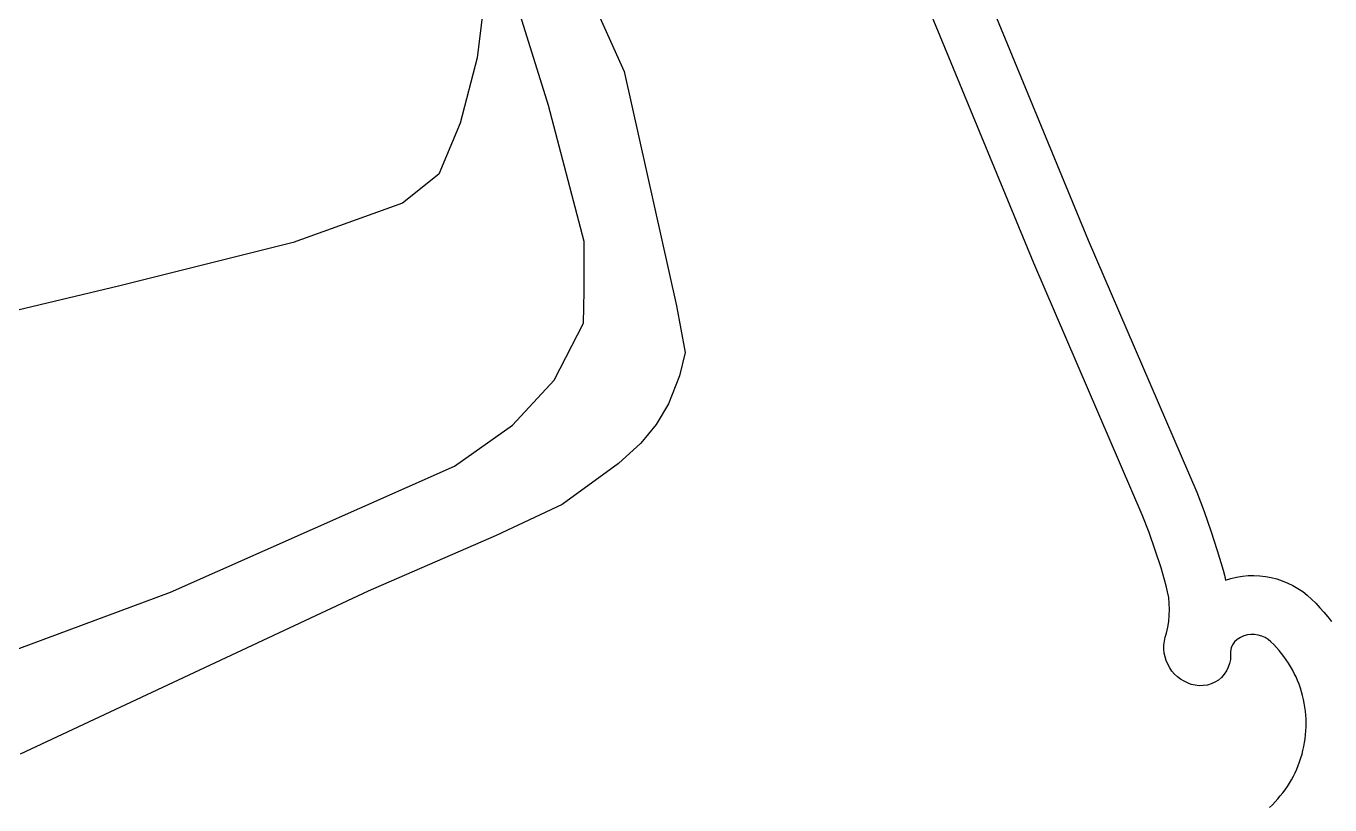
# Model space of a CAD drawing. Header units: millimetres. Extents: x 617751 to 636088, y 68402 to 77988.
# Drawn here: x 629102.7 to 629289.8, y 74322.6 to 74434.5 of the extents above; entities that cross this region are included whole.
import ezdxf

# ---------------------------------------------------------------- set-up
doc = ezdxf.new("R2010")
doc.units = ezdxf.units.MM
doc.header["$LTSCALE"] = 3
doc.header["$MEASUREMENT"] = 0
doc.layers.add('ALINHAMENTO PREDIAL', color=120, linetype='Continuous')

msp = doc.modelspace()

# ---------------------------------------------------------------- linework, layer by layer
at = {"layer": 'ALINHAMENTO PREDIAL'}
for points in [[(629223.95, 74479.34), (629255.11, 74403.7), (629270.71, 74367.51), (629271.77, 74364.75), (629272.75, 74361.97), (629273.66, 74359.15), (629274.49, 74356.32), (629274.67, 74355.62), (629274.83, 74354.91), (629275.62, 74355.15), (629276.43, 74355.34), (629277.26, 74355.47), (629278.08, 74355.54), (629278.92, 74355.55), (629279.75, 74355.51), (629280.57, 74355.42), (629281.39, 74355.27), (629282.2, 74355.06), (629282.99, 74354.8), (629283.76, 74354.48), (629284.51, 74354.12), (629285.23, 74353.7), (629285.92, 74353.24), (629286.58, 74352.73), (629287.2, 74352.17), (629287.81, 74351.57), (629288.4, 74350.94), (629288.97, 74350.29), (629289.52, 74349.63), (629290.04, 74348.94)], [(629223.95, 74479.34), (629255.11, 74403.7), (629270.71, 74367.51), (629271.77, 74364.75), (629272.75, 74361.97), (629273.66, 74359.15), (629274.49, 74356.32), (629274.67, 74355.62), (629274.83, 74354.91), (629275.62, 74355.15), (629276.43, 74355.34), (629277.26, 74355.47), (629278.08, 74355.54), (629278.92, 74355.55), (629279.75, 74355.51), (629280.57, 74355.42), (629281.39, 74355.27), (629282.2, 74355.06), (629282.99, 74354.8), (629283.76, 74354.48), (629284.51, 74354.12), (629285.23, 74353.7), (629285.92, 74353.24), (629286.58, 74352.73), (629287.2, 74352.17), (629287.81, 74351.57), (629288.4, 74350.94), (629288.97, 74350.29), (629289.52, 74349.63), (629290.04, 74348.94)], [(629281.15, 74322.25), (629281.56, 74322.64), (629281.95, 74323.05), (629282.34, 74323.47), (629282.7, 74323.9), (629283.06, 74324.35), (629283.39, 74324.8), (629283.72, 74325.27), (629284.02, 74325.75), (629284.31, 74326.24), (629284.58, 74326.74), (629284.83, 74327.24), (629285.07, 74327.76), (629285.28, 74328.29), (629285.48, 74328.82), (629285.66, 74329.36), (629285.82, 74329.9), (629285.96, 74330.45), (629286.09, 74331), (629286.19, 74331.56), (629286.27, 74332.12), (629286.34, 74332.69), (629286.38, 74333.25), (629286.41, 74333.82), (629286.41, 74334.39), (629286.4, 74334.95), (629286.36, 74335.52), (629286.31, 74336.09), (629286.24, 74336.65), (629286.14, 74337.21), (629286.03, 74337.76), (629285.9, 74338.32), (629285.75, 74338.86), (629285.58, 74339.4), (629285.39, 74339.94), (629285.18, 74340.47), (629284.96, 74340.99), (629284.71, 74341.5), (629284.45, 74342.01), (629284.17, 74342.5), (629283.88, 74342.98), (629283.56, 74343.46), (629283.23, 74343.92), (629282.89, 74344.37), (629282.53, 74344.81), (629282.15, 74345.24), (629281.76, 74345.65), (629281.36, 74346.05), (629280.96, 74346.38), (629280.51, 74346.65), (629280.04, 74346.87), (629279.53, 74347.01), (629279.02, 74347.08), (629278.49, 74347.09), (629277.98, 74347.02), (629277.47, 74346.88), (629276.99, 74346.67), (629276.52, 74346.37), (629276.15, 74346.03), (629275.86, 74345.62), (629275.66, 74345.16), (629275.55, 74344.67), (629275.55, 74344.1), (629275.53, 74343.51), (629275.42, 74342.94), (629275.24, 74342.38), (629274.98, 74341.85), (629274.65, 74341.37), (629274.26, 74340.93), (629273.82, 74340.55), (629273.32, 74340.24), (629272.79, 74339.99), (629272.23, 74339.83), (629271.65, 74339.74), (629271.06, 74339.73), (629270.48, 74339.8), (629269.93, 74339.93), (629269.39, 74340.13), (629268.88, 74340.37), (629268.39, 74340.67), (629267.94, 74341.02), (629267.53, 74341.41), (629267.15, 74341.84), (629266.83, 74342.31), (629266.55, 74342.81), (629266.33, 74343.33), (629266.16, 74343.87), (629266.05, 74344.43), (629265.99, 74345), (629266, 74345.57), (629266.06, 74346.14), (629266.18, 74346.69), (629266.35, 74347.29), (629266.55, 74348.12), (629266.69, 74348.96), (629266.77, 74349.82), (629266.8, 74350.67), (629266.77, 74351.53), (629266.68, 74352.38), (629266.53, 74353.22), (629266.33, 74354.06), (629265.58, 74356.64), (629264.75, 74359.21), (629263.86, 74361.75), (629262.89, 74364.27), (629247.31, 74400.41), (629216.12, 74476.12)], [(629281.15, 74322.25), (629281.56, 74322.64), (629281.95, 74323.05), (629282.34, 74323.47), (629282.7, 74323.9), (629283.06, 74324.35), (629283.39, 74324.8), (629283.72, 74325.27), (629284.02, 74325.75), (629284.31, 74326.24), (629284.58, 74326.74), (629284.83, 74327.24), (629285.07, 74327.76), (629285.28, 74328.29), (629285.48, 74328.82), (629285.66, 74329.36), (629285.82, 74329.9), (629285.96, 74330.45), (629286.09, 74331), (629286.19, 74331.56), (629286.27, 74332.12), (629286.34, 74332.69), (629286.38, 74333.25), (629286.41, 74333.82), (629286.41, 74334.39), (629286.4, 74334.95), (629286.36, 74335.52), (629286.31, 74336.09), (629286.24, 74336.65), (629286.14, 74337.21), (629286.03, 74337.76), (629285.9, 74338.32), (629285.75, 74338.86), (629285.58, 74339.4), (629285.39, 74339.94), (629285.18, 74340.47), (629284.96, 74340.99), (629284.71, 74341.5), (629284.45, 74342.01), (629284.17, 74342.5), (629283.88, 74342.98), (629283.56, 74343.46), (629283.23, 74343.92), (629282.89, 74344.37), (629282.53, 74344.81), (629282.15, 74345.24), (629281.76, 74345.65), (629281.36, 74346.05), (629280.96, 74346.38), (629280.51, 74346.65), (629280.04, 74346.87), (629279.53, 74347.01), (629279.02, 74347.08), (629278.49, 74347.09), (629277.98, 74347.02), (629277.47, 74346.88), (629276.99, 74346.67), (629276.52, 74346.37), (629276.15, 74346.03), (629275.86, 74345.62), (629275.66, 74345.16), (629275.55, 74344.67), (629275.55, 74344.1), (629275.53, 74343.51), (629275.42, 74342.94), (629275.24, 74342.38), (629274.98, 74341.85), (629274.65, 74341.37), (629274.26, 74340.93), (629273.82, 74340.55), (629273.32, 74340.24), (629272.79, 74339.99), (629272.23, 74339.83), (629271.65, 74339.74), (629271.06, 74339.73), (629270.48, 74339.8), (629269.93, 74339.93), (629269.39, 74340.13), (629268.88, 74340.37), (629268.39, 74340.67), (629267.94, 74341.02), (629267.53, 74341.41), (629267.15, 74341.84), (629266.83, 74342.31), (629266.55, 74342.81), (629266.33, 74343.33), (629266.16, 74343.87), (629266.05, 74344.43), (629265.99, 74345), (629266, 74345.57), (629266.06, 74346.14), (629266.18, 74346.69), (629266.35, 74347.29), (629266.55, 74348.12), (629266.69, 74348.96), (629266.77, 74349.82), (629266.8, 74350.67), (629266.77, 74351.53), (629266.68, 74352.38), (629266.53, 74353.22), (629266.33, 74354.06), (629265.58, 74356.64), (629264.75, 74359.21), (629263.86, 74361.75), (629262.89, 74364.27), (629247.31, 74400.41), (629216.12, 74476.12)], [(629281.15, 74322.25), (629281.56, 74322.64), (629281.95, 74323.05), (629282.34, 74323.47), (629282.7, 74323.9), (629283.06, 74324.35), (629283.39, 74324.8), (629283.72, 74325.27), (629284.02, 74325.75), (629284.31, 74326.24), (629284.58, 74326.74), (629284.83, 74327.24), (629285.07, 74327.76), (629285.28, 74328.29), (629285.48, 74328.82), (629285.66, 74329.36), (629285.82, 74329.9), (629285.96, 74330.45), (629286.09, 74331), (629286.19, 74331.56), (629286.27, 74332.12), (629286.34, 74332.69), (629286.38, 74333.25), (629286.41, 74333.82), (629286.41, 74334.39), (629286.4, 74334.95), (629286.36, 74335.52), (629286.31, 74336.09), (629286.24, 74336.65), (629286.14, 74337.21), (629286.03, 74337.76), (629285.9, 74338.32), (629285.75, 74338.86), (629285.58, 74339.4), (629285.39, 74339.94), (629285.18, 74340.47), (629284.96, 74340.99), (629284.71, 74341.5), (629284.45, 74342.01), (629284.17, 74342.5), (629283.88, 74342.98), (629283.56, 74343.46), (629283.23, 74343.92), (629282.89, 74344.37), (629282.53, 74344.81), (629282.15, 74345.24), (629281.76, 74345.65), (629281.36, 74346.05), (629280.96, 74346.38), (629280.51, 74346.65), (629280.04, 74346.87), (629279.53, 74347.01), (629279.02, 74347.08), (629278.49, 74347.09), (629277.98, 74347.02), (629277.47, 74346.88), (629276.99, 74346.67), (629276.52, 74346.37), (629276.15, 74346.03), (629275.86, 74345.62), (629275.66, 74345.16), (629275.55, 74344.67), (629275.55, 74344.1), (629275.53, 74343.51), (629275.42, 74342.94), (629275.24, 74342.38), (629274.98, 74341.85), (629274.65, 74341.37), (629274.26, 74340.93), (629273.82, 74340.55), (629273.32, 74340.24), (629272.79, 74339.99), (629272.23, 74339.83), (629271.65, 74339.74), (629271.06, 74339.73), (629270.48, 74339.8), (629269.93, 74339.93), (629269.39, 74340.13), (629268.88, 74340.37), (629268.39, 74340.67), (629267.94, 74341.02), (629267.53, 74341.41), (629267.15, 74341.84), (629266.83, 74342.31), (629266.55, 74342.81), (629266.33, 74343.33), (629266.16, 74343.87), (629266.05, 74344.43), (629265.99, 74345), (629266, 74345.57), (629266.06, 74346.14), (629266.18, 74346.69), (629266.35, 74347.29), (629266.55, 74348.12), (629266.69, 74348.96), (629266.77, 74349.82), (629266.8, 74350.67), (629266.77, 74351.53), (629266.68, 74352.38), (629266.53, 74353.22), (629266.33, 74354.06), (629265.58, 74356.64), (629264.75, 74359.21), (629263.86, 74361.75), (629262.89, 74364.27), (629247.31, 74400.41), (629216.12, 74476.12)], [(629281.15, 74322.25), (629281.56, 74322.64), (629281.95, 74323.05), (629282.34, 74323.47), (629282.7, 74323.9), (629283.06, 74324.35), (629283.39, 74324.8), (629283.72, 74325.27), (629284.02, 74325.75), (629284.31, 74326.24), (629284.58, 74326.74), (629284.83, 74327.24), (629285.07, 74327.76), (629285.28, 74328.29), (629285.48, 74328.82), (629285.66, 74329.36), (629285.82, 74329.9), (629285.96, 74330.45), (629286.09, 74331), (629286.19, 74331.56), (629286.27, 74332.12), (629286.34, 74332.69), (629286.38, 74333.25), (629286.41, 74333.82), (629286.41, 74334.39), (629286.4, 74334.95), (629286.36, 74335.52), (629286.31, 74336.09), (629286.24, 74336.65), (629286.14, 74337.21), (629286.03, 74337.76), (629285.9, 74338.32), (629285.75, 74338.86), (629285.58, 74339.4), (629285.39, 74339.94), (629285.18, 74340.47), (629284.96, 74340.99), (629284.71, 74341.5), (629284.45, 74342.01), (629284.17, 74342.5), (629283.88, 74342.98), (629283.56, 74343.46), (629283.23, 74343.92), (629282.89, 74344.37), (629282.53, 74344.81), (629282.15, 74345.24), (629281.76, 74345.65), (629281.36, 74346.05), (629280.96, 74346.38), (629280.51, 74346.65), (629280.04, 74346.87), (629279.53, 74347.01), (629279.02, 74347.08), (629278.49, 74347.09), (629277.98, 74347.02), (629277.47, 74346.88), (629276.99, 74346.67), (629276.52, 74346.37), (629276.15, 74346.03), (629275.86, 74345.62), (629275.66, 74345.16), (629275.55, 74344.67), (629275.55, 74344.1), (629275.53, 74343.51), (629275.42, 74342.94), (629275.24, 74342.38), (629274.98, 74341.85), (629274.65, 74341.37), (629274.26, 74340.93), (629273.82, 74340.55), (629273.32, 74340.24), (629272.79, 74339.99), (629272.23, 74339.83), (629271.65, 74339.74), (629271.06, 74339.73), (629270.48, 74339.8), (629269.93, 74339.93), (629269.39, 74340.13), (629268.88, 74340.37), (629268.39, 74340.67), (629267.94, 74341.02), (629267.53, 74341.41), (629267.15, 74341.84), (629266.83, 74342.31), (629266.55, 74342.81), (629266.33, 74343.33), (629266.16, 74343.87), (629266.05, 74344.43), (629265.99, 74345), (629266, 74345.57), (629266.06, 74346.14), (629266.18, 74346.69), (629266.35, 74347.29), (629266.55, 74348.12), (629266.69, 74348.96), (629266.77, 74349.82), (629266.8, 74350.67), (629266.77, 74351.53), (629266.68, 74352.38), (629266.53, 74353.22), (629266.33, 74354.06), (629265.58, 74356.64), (629264.75, 74359.21), (629263.86, 74361.75), (629262.89, 74364.27), (629247.31, 74400.41), (629216.12, 74476.12)], [(629281.15, 74322.25), (629281.56, 74322.64), (629281.95, 74323.05), (629282.34, 74323.47), (629282.7, 74323.9), (629283.06, 74324.35), (629283.39, 74324.8), (629283.72, 74325.27), (629284.02, 74325.75), (629284.31, 74326.24), (629284.58, 74326.74), (629284.83, 74327.24), (629285.07, 74327.76), (629285.28, 74328.29), (629285.48, 74328.82), (629285.66, 74329.36), (629285.82, 74329.9), (629285.96, 74330.45), (629286.09, 74331), (629286.19, 74331.56), (629286.27, 74332.12), (629286.34, 74332.69), (629286.38, 74333.25), (629286.41, 74333.82), (629286.41, 74334.39), (629286.4, 74334.95), (629286.36, 74335.52), (629286.31, 74336.09), (629286.24, 74336.65), (629286.14, 74337.21), (629286.03, 74337.76), (629285.9, 74338.32), (629285.75, 74338.86), (629285.58, 74339.4), (629285.39, 74339.94), (629285.18, 74340.47), (629284.96, 74340.99), (629284.71, 74341.5), (629284.45, 74342.01), (629284.17, 74342.5), (629283.88, 74342.98), (629283.56, 74343.46), (629283.23, 74343.92), (629282.89, 74344.37), (629282.53, 74344.81), (629282.15, 74345.24), (629281.76, 74345.65), (629281.36, 74346.05), (629280.96, 74346.38), (629280.51, 74346.65), (629280.04, 74346.87), (629279.53, 74347.01), (629279.02, 74347.08), (629278.49, 74347.09), (629277.98, 74347.02), (629277.47, 74346.88), (629276.99, 74346.67), (629276.52, 74346.37), (629276.15, 74346.03), (629275.86, 74345.62), (629275.66, 74345.16), (629275.55, 74344.67), (629275.55, 74344.1), (629275.53, 74343.51), (629275.42, 74342.94), (629275.24, 74342.38), (629274.98, 74341.85), (629274.65, 74341.37), (629274.26, 74340.93), (629273.82, 74340.55), (629273.32, 74340.24), (629272.79, 74339.99), (629272.23, 74339.83), (629271.65, 74339.74), (629271.06, 74339.73), (629270.48, 74339.8), (629269.93, 74339.93), (629269.39, 74340.13), (629268.88, 74340.37), (629268.39, 74340.67), (629267.94, 74341.02), (629267.53, 74341.41), (629267.15, 74341.84), (629266.83, 74342.31), (629266.55, 74342.81), (629266.33, 74343.33), (629266.16, 74343.87), (629266.05, 74344.43), (629265.99, 74345), (629266, 74345.57), (629266.06, 74346.14), (629266.18, 74346.69), (629266.35, 74347.29), (629266.55, 74348.12), (629266.69, 74348.96), (629266.77, 74349.82), (629266.8, 74350.67), (629266.77, 74351.53), (629266.68, 74352.38), (629266.53, 74353.22), (629266.33, 74354.06), (629265.58, 74356.64), (629264.75, 74359.21), (629263.86, 74361.75), (629262.89, 74364.27), (629247.31, 74400.41), (629216.12, 74476.12)], [(629281.15, 74322.25), (629281.56, 74322.64), (629281.95, 74323.05), (629282.34, 74323.47), (629282.7, 74323.9), (629283.06, 74324.35), (629283.39, 74324.8), (629283.72, 74325.27), (629284.02, 74325.75), (629284.31, 74326.24), (629284.58, 74326.74), (629284.83, 74327.24), (629285.07, 74327.76), (629285.28, 74328.29), (629285.48, 74328.82), (629285.66, 74329.36), (629285.82, 74329.9), (629285.96, 74330.45), (629286.09, 74331), (629286.19, 74331.56), (629286.27, 74332.12), (629286.34, 74332.69), (629286.38, 74333.25), (629286.41, 74333.82), (629286.41, 74334.39), (629286.4, 74334.95), (629286.36, 74335.52), (629286.31, 74336.09), (629286.24, 74336.65), (629286.14, 74337.21), (629286.03, 74337.76), (629285.9, 74338.32), (629285.75, 74338.86), (629285.58, 74339.4), (629285.39, 74339.94), (629285.18, 74340.47), (629284.96, 74340.99), (629284.71, 74341.5), (629284.45, 74342.01), (629284.17, 74342.5), (629283.88, 74342.98), (629283.56, 74343.46), (629283.23, 74343.92), (629282.89, 74344.37), (629282.53, 74344.81), (629282.15, 74345.24), (629281.76, 74345.65), (629281.36, 74346.05), (629280.96, 74346.38), (629280.51, 74346.65), (629280.04, 74346.87), (629279.53, 74347.01), (629279.02, 74347.08), (629278.49, 74347.09), (629277.98, 74347.02), (629277.47, 74346.88), (629276.99, 74346.67), (629276.52, 74346.37), (629276.15, 74346.03), (629275.86, 74345.62), (629275.66, 74345.16), (629275.55, 74344.67), (629275.55, 74344.1), (629275.53, 74343.51), (629275.42, 74342.94), (629275.24, 74342.38), (629274.98, 74341.85), (629274.65, 74341.37), (629274.26, 74340.93), (629273.82, 74340.55), (629273.32, 74340.24), (629272.79, 74339.99), (629272.23, 74339.83), (629271.65, 74339.74), (629271.06, 74339.73), (629270.48, 74339.8), (629269.93, 74339.93), (629269.39, 74340.13), (629268.88, 74340.37), (629268.39, 74340.67), (629267.94, 74341.02), (629267.53, 74341.41), (629267.15, 74341.84), (629266.83, 74342.31), (629266.55, 74342.81), (629266.33, 74343.33), (629266.16, 74343.87), (629266.05, 74344.43), (629265.99, 74345), (629266, 74345.57), (629266.06, 74346.14), (629266.18, 74346.69), (629266.35, 74347.29), (629266.55, 74348.12), (629266.69, 74348.96), (629266.77, 74349.82), (629266.8, 74350.67), (629266.77, 74351.53), (629266.68, 74352.38), (629266.53, 74353.22), (629266.33, 74354.06), (629265.58, 74356.64), (629264.75, 74359.21), (629263.86, 74361.75), (629262.89, 74364.27), (629247.31, 74400.41), (629216.12, 74476.12)], [(629281.15, 74322.25), (629281.56, 74322.64), (629281.95, 74323.05), (629282.34, 74323.47), (629282.7, 74323.9), (629283.06, 74324.35), (629283.39, 74324.8), (629283.72, 74325.27), (629284.02, 74325.75), (629284.31, 74326.24), (629284.58, 74326.74), (629284.83, 74327.24), (629285.07, 74327.76), (629285.28, 74328.29), (629285.48, 74328.82), (629285.66, 74329.36), (629285.82, 74329.9), (629285.96, 74330.45), (629286.09, 74331), (629286.19, 74331.56), (629286.27, 74332.12), (629286.34, 74332.69), (629286.38, 74333.25), (629286.41, 74333.82), (629286.41, 74334.39), (629286.4, 74334.95), (629286.36, 74335.52), (629286.31, 74336.09), (629286.24, 74336.65), (629286.14, 74337.21), (629286.03, 74337.76), (629285.9, 74338.32), (629285.75, 74338.86), (629285.58, 74339.4), (629285.39, 74339.94), (629285.18, 74340.47), (629284.96, 74340.99), (629284.71, 74341.5), (629284.45, 74342.01), (629284.17, 74342.5), (629283.88, 74342.98), (629283.56, 74343.46), (629283.23, 74343.92), (629282.89, 74344.37), (629282.53, 74344.81), (629282.15, 74345.24), (629281.76, 74345.65), (629281.36, 74346.05), (629280.96, 74346.38), (629280.51, 74346.65), (629280.04, 74346.87), (629279.53, 74347.01), (629279.02, 74347.08), (629278.49, 74347.09), (629277.98, 74347.02), (629277.47, 74346.88), (629276.99, 74346.67), (629276.52, 74346.37), (629276.15, 74346.03), (629275.86, 74345.62), (629275.66, 74345.16), (629275.55, 74344.67), (629275.55, 74344.1), (629275.53, 74343.51), (629275.42, 74342.94), (629275.24, 74342.38), (629274.98, 74341.85), (629274.65, 74341.37), (629274.26, 74340.93), (629273.82, 74340.55), (629273.32, 74340.24), (629272.79, 74339.99), (629272.23, 74339.83), (629271.65, 74339.74), (629271.06, 74339.73), (629270.48, 74339.8), (629269.93, 74339.93), (629269.39, 74340.13), (629268.88, 74340.37), (629268.39, 74340.67), (629267.94, 74341.02), (629267.53, 74341.41), (629267.15, 74341.84), (629266.83, 74342.31), (629266.55, 74342.81), (629266.33, 74343.33), (629266.16, 74343.87), (629266.05, 74344.43), (629265.99, 74345), (629266, 74345.57), (629266.06, 74346.14), (629266.18, 74346.69), (629266.35, 74347.29), (629266.55, 74348.12), (629266.69, 74348.96), (629266.77, 74349.82), (629266.8, 74350.67), (629266.77, 74351.53), (629266.68, 74352.38), (629266.53, 74353.22), (629266.33, 74354.06), (629265.58, 74356.64), (629264.75, 74359.21), (629263.86, 74361.75), (629262.89, 74364.27), (629247.31, 74400.41), (629216.12, 74476.12)], [(629281.15, 74322.25), (629281.56, 74322.64), (629281.95, 74323.05), (629282.34, 74323.47), (629282.7, 74323.9), (629283.06, 74324.35), (629283.39, 74324.8), (629283.72, 74325.27), (629284.02, 74325.75), (629284.31, 74326.24), (629284.58, 74326.74), (629284.83, 74327.24), (629285.07, 74327.76), (629285.28, 74328.29), (629285.48, 74328.82), (629285.66, 74329.36), (629285.82, 74329.9), (629285.96, 74330.45), (629286.09, 74331), (629286.19, 74331.56), (629286.27, 74332.12), (629286.34, 74332.69), (629286.38, 74333.25), (629286.41, 74333.82), (629286.41, 74334.39), (629286.4, 74334.95), (629286.36, 74335.52), (629286.31, 74336.09), (629286.24, 74336.65), (629286.14, 74337.21), (629286.03, 74337.76), (629285.9, 74338.32), (629285.75, 74338.86), (629285.58, 74339.4), (629285.39, 74339.94), (629285.18, 74340.47), (629284.96, 74340.99), (629284.71, 74341.5), (629284.45, 74342.01), (629284.17, 74342.5), (629283.88, 74342.98), (629283.56, 74343.46), (629283.23, 74343.92), (629282.89, 74344.37), (629282.53, 74344.81), (629282.15, 74345.24), (629281.76, 74345.65), (629281.36, 74346.05), (629280.96, 74346.38), (629280.51, 74346.65), (629280.04, 74346.87), (629279.53, 74347.01), (629279.02, 74347.08), (629278.49, 74347.09), (629277.98, 74347.02), (629277.47, 74346.88), (629276.99, 74346.67), (629276.52, 74346.37), (629276.15, 74346.03), (629275.86, 74345.62), (629275.66, 74345.16), (629275.55, 74344.67), (629275.55, 74344.1), (629275.53, 74343.51), (629275.42, 74342.94), (629275.24, 74342.38), (629274.98, 74341.85), (629274.65, 74341.37), (629274.26, 74340.93), (629273.82, 74340.55), (629273.32, 74340.24), (629272.79, 74339.99), (629272.23, 74339.83), (629271.65, 74339.74), (629271.06, 74339.73), (629270.48, 74339.8), (629269.93, 74339.93), (629269.39, 74340.13), (629268.88, 74340.37), (629268.39, 74340.67), (629267.94, 74341.02), (629267.53, 74341.41), (629267.15, 74341.84), (629266.83, 74342.31), (629266.55, 74342.81), (629266.33, 74343.33), (629266.16, 74343.87), (629266.05, 74344.43), (629265.99, 74345), (629266, 74345.57), (629266.06, 74346.14), (629266.18, 74346.69), (629266.35, 74347.29), (629266.55, 74348.12), (629266.69, 74348.96), (629266.77, 74349.82), (629266.8, 74350.67), (629266.77, 74351.53), (629266.68, 74352.38), (629266.53, 74353.22), (629266.33, 74354.06), (629265.58, 74356.64), (629264.75, 74359.21), (629263.86, 74361.75), (629262.89, 74364.27), (629247.31, 74400.41), (629216.12, 74476.12)], [(629172.45, 74463.71), (629188.5, 74427.94), (629196.04, 74394.29), (629197.26, 74387.59), (629196.48, 74384.22), (629194.86, 74380.22), (629193.09, 74377.25), (629190.92, 74374.56), (629187.71, 74371.66), (629179.62, 74365.75), (629170.15, 74361.3), (629151.77, 74353.32), (629101.79, 74329.88)], [(629172.45, 74463.71), (629188.5, 74427.94), (629196.04, 74394.29), (629197.26, 74387.59), (629196.48, 74384.22), (629194.86, 74380.22), (629193.09, 74377.25), (629190.92, 74374.56), (629187.71, 74371.66), (629179.62, 74365.75), (629170.15, 74361.3), (629151.77, 74353.32), (629101.79, 74329.88)], [(629172.45, 74463.71), (629188.5, 74427.94), (629196.04, 74394.29), (629197.26, 74387.59), (629196.48, 74384.22), (629194.86, 74380.22), (629193.09, 74377.25), (629190.92, 74374.56), (629187.71, 74371.66), (629179.62, 74365.75), (629170.15, 74361.3), (629151.77, 74353.32), (629101.79, 74329.88)], [(629172.45, 74463.71), (629188.5, 74427.94), (629196.04, 74394.29), (629197.26, 74387.59), (629196.48, 74384.22), (629194.86, 74380.22), (629193.09, 74377.25), (629190.92, 74374.56), (629187.71, 74371.66), (629179.62, 74365.75), (629170.15, 74361.3), (629151.77, 74353.32), (629101.79, 74329.88)], [(629172.45, 74463.71), (629188.5, 74427.94), (629196.04, 74394.29), (629197.26, 74387.59), (629196.48, 74384.22), (629194.86, 74380.22), (629193.09, 74377.25), (629190.92, 74374.56), (629187.71, 74371.66), (629179.62, 74365.75), (629170.15, 74361.3), (629151.77, 74353.32), (629101.79, 74329.88)], [(629172.45, 74463.71), (629188.5, 74427.94), (629196.04, 74394.29), (629197.26, 74387.59), (629196.48, 74384.22), (629194.86, 74380.22), (629193.09, 74377.25), (629190.92, 74374.56), (629187.71, 74371.66), (629179.62, 74365.75), (629170.15, 74361.3), (629151.77, 74353.32), (629101.79, 74329.88)], [(629172.45, 74463.71), (629188.5, 74427.94), (629196.04, 74394.29), (629197.26, 74387.59), (629196.48, 74384.22), (629194.86, 74380.22), (629193.09, 74377.25), (629190.92, 74374.56), (629187.71, 74371.66), (629179.62, 74365.75), (629170.15, 74361.3), (629151.77, 74353.32), (629101.79, 74329.88)], [(629172.45, 74463.71), (629188.5, 74427.94), (629196.04, 74394.29), (629197.26, 74387.59), (629196.48, 74384.22), (629194.86, 74380.22), (629193.09, 74377.25), (629190.92, 74374.56), (629187.71, 74371.66), (629179.62, 74365.75), (629170.15, 74361.3), (629151.77, 74353.32), (629101.79, 74329.88)], [(629168.29, 74436.96), (629167.43, 74429.91), (629164.99, 74420.51), (629161.89, 74413.18), (629156.7, 74409.04), (629140.98, 74403.36), (629115.94, 74397.13), (629078.76, 74388.24), (629044.29, 74378.7), (629014.76, 74370.97), (628993.77, 74365.53), (628986.91, 74364.25), (628978.71, 74364.18), (628970.82, 74365.53), (628960.16, 74370.39), (628951.78, 74375.13), (628944.01, 74382.58), (628934.13, 74394.43), (628923.21, 74408.62), (628918.39, 74415.78), (628915.49, 74429.53), (628916, 74460.05)], [(629168.29, 74436.96), (629167.43, 74429.91), (629164.99, 74420.51), (629161.89, 74413.18), (629156.7, 74409.04), (629140.98, 74403.36), (629115.94, 74397.13), (629078.76, 74388.24), (629044.29, 74378.7), (629014.76, 74370.97), (628993.77, 74365.53), (628986.91, 74364.25), (628978.71, 74364.18), (628970.82, 74365.53), (628960.16, 74370.39), (628951.78, 74375.13), (628944.01, 74382.58), (628934.13, 74394.43), (628923.21, 74408.62), (628918.39, 74415.78), (628915.49, 74429.53), (628916, 74460.05)], [(629168.29, 74436.96), (629167.43, 74429.91), (629164.99, 74420.51), (629161.89, 74413.18), (629156.7, 74409.04), (629140.98, 74403.36), (629115.94, 74397.13), (629078.76, 74388.24), (629044.29, 74378.7), (629014.76, 74370.97), (628993.77, 74365.53), (628986.91, 74364.25), (628978.71, 74364.18), (628970.82, 74365.53), (628960.16, 74370.39), (628951.78, 74375.13), (628944.01, 74382.58), (628934.13, 74394.43), (628923.21, 74408.62), (628918.39, 74415.78), (628915.49, 74429.53), (628916, 74460.05)], [(629168.29, 74436.96), (629167.43, 74429.91), (629164.99, 74420.51), (629161.89, 74413.18), (629156.7, 74409.04), (629140.98, 74403.36), (629115.94, 74397.13), (629078.76, 74388.24), (629044.29, 74378.7), (629014.76, 74370.97), (628993.77, 74365.53), (628986.91, 74364.25), (628978.71, 74364.18), (628970.82, 74365.53), (628960.16, 74370.39), (628951.78, 74375.13), (628944.01, 74382.58), (628934.13, 74394.43), (628923.21, 74408.62), (628918.39, 74415.78), (628915.49, 74429.53), (628916, 74460.05)], [(629168.29, 74436.96), (629167.43, 74429.91), (629164.99, 74420.51), (629161.89, 74413.18), (629156.7, 74409.04), (629140.98, 74403.36), (629115.94, 74397.13), (629078.76, 74388.24), (629044.29, 74378.7), (629014.76, 74370.97), (628993.77, 74365.53), (628986.91, 74364.25), (628978.71, 74364.18), (628970.82, 74365.53), (628960.16, 74370.39), (628951.78, 74375.13), (628944.01, 74382.58), (628934.13, 74394.43), (628923.21, 74408.62), (628918.39, 74415.78), (628915.49, 74429.53), (628916, 74460.05)], [(629168.29, 74436.96), (629167.43, 74429.91), (629164.99, 74420.51), (629161.89, 74413.18), (629156.7, 74409.04), (629140.98, 74403.36), (629115.94, 74397.13), (629078.76, 74388.24), (629044.29, 74378.7), (629014.76, 74370.97), (628993.77, 74365.53), (628986.91, 74364.25), (628978.71, 74364.18), (628970.82, 74365.53), (628960.16, 74370.39), (628951.78, 74375.13), (628944.01, 74382.58), (628934.13, 74394.43), (628923.21, 74408.62), (628918.39, 74415.78), (628915.49, 74429.53), (628916, 74460.05)], [(629168.29, 74436.96), (629167.43, 74429.91), (629164.99, 74420.51), (629161.89, 74413.18), (629156.7, 74409.04), (629140.98, 74403.36), (629115.94, 74397.13), (629078.76, 74388.24), (629044.29, 74378.7), (629014.76, 74370.97), (628993.77, 74365.53), (628986.91, 74364.25), (628978.71, 74364.18), (628970.82, 74365.53), (628960.16, 74370.39), (628951.78, 74375.13), (628944.01, 74382.58), (628934.13, 74394.43), (628923.21, 74408.62), (628918.39, 74415.78), (628915.49, 74429.53), (628916, 74460.05)], [(629168.29, 74436.96), (629167.43, 74429.91), (629164.99, 74420.51), (629161.89, 74413.18), (629156.7, 74409.04), (629140.98, 74403.36), (629115.94, 74397.13), (629078.76, 74388.24), (629044.29, 74378.7), (629014.76, 74370.97), (628993.77, 74365.53), (628986.91, 74364.25), (628978.71, 74364.18), (628970.82, 74365.53), (628960.16, 74370.39), (628951.78, 74375.13), (628944.01, 74382.58), (628934.13, 74394.43), (628923.21, 74408.62), (628918.39, 74415.78), (628915.49, 74429.53), (628916, 74460.05)], [(629058.09, 74328.91), (629123.39, 74353.16), (629164.18, 74371.26), (629172.47, 74377.14), (629178.46, 74383.63), (629182.66, 74391.78), (629182.79, 74396.38), (629182.79, 74403.51), (629177.64, 74423.06), (629173.65, 74435.93)], [(629058.09, 74328.91), (629123.39, 74353.16), (629164.18, 74371.26), (629172.47, 74377.14), (629178.46, 74383.63), (629182.66, 74391.78), (629182.79, 74396.38), (629182.79, 74403.51), (629177.64, 74423.06), (629173.65, 74435.93)], [(629058.09, 74328.91), (629123.39, 74353.16), (629164.18, 74371.26), (629172.47, 74377.14), (629178.46, 74383.63), (629182.66, 74391.78), (629182.79, 74396.38), (629182.79, 74403.51), (629177.64, 74423.06), (629173.65, 74435.93)], [(629058.09, 74328.91), (629123.39, 74353.16), (629164.18, 74371.26), (629172.47, 74377.14), (629178.46, 74383.63), (629182.66, 74391.78), (629182.79, 74396.38), (629182.79, 74403.51), (629177.64, 74423.06), (629173.65, 74435.93)], [(629058.09, 74328.91), (629123.39, 74353.16), (629164.18, 74371.26), (629172.47, 74377.14), (629178.46, 74383.63), (629182.66, 74391.78), (629182.79, 74396.38), (629182.79, 74403.51), (629177.64, 74423.06), (629173.65, 74435.93)], [(629058.09, 74328.91), (629123.39, 74353.16), (629164.18, 74371.26), (629172.47, 74377.14), (629178.46, 74383.63), (629182.66, 74391.78), (629182.79, 74396.38), (629182.79, 74403.51), (629177.64, 74423.06), (629173.65, 74435.93)], [(629058.09, 74328.91), (629123.39, 74353.16), (629164.18, 74371.26), (629172.47, 74377.14), (629178.46, 74383.63), (629182.66, 74391.78), (629182.79, 74396.38), (629182.79, 74403.51), (629177.64, 74423.06), (629173.65, 74435.93)], [(629058.09, 74328.91), (629123.39, 74353.16), (629164.18, 74371.26), (629172.47, 74377.14), (629178.46, 74383.63), (629182.66, 74391.78), (629182.79, 74396.38), (629182.79, 74403.51), (629177.64, 74423.06), (629173.65, 74435.93)]]:
    msp.add_lwpolyline(points, dxfattribs=at)

doc.saveas('drawing.dxf')
